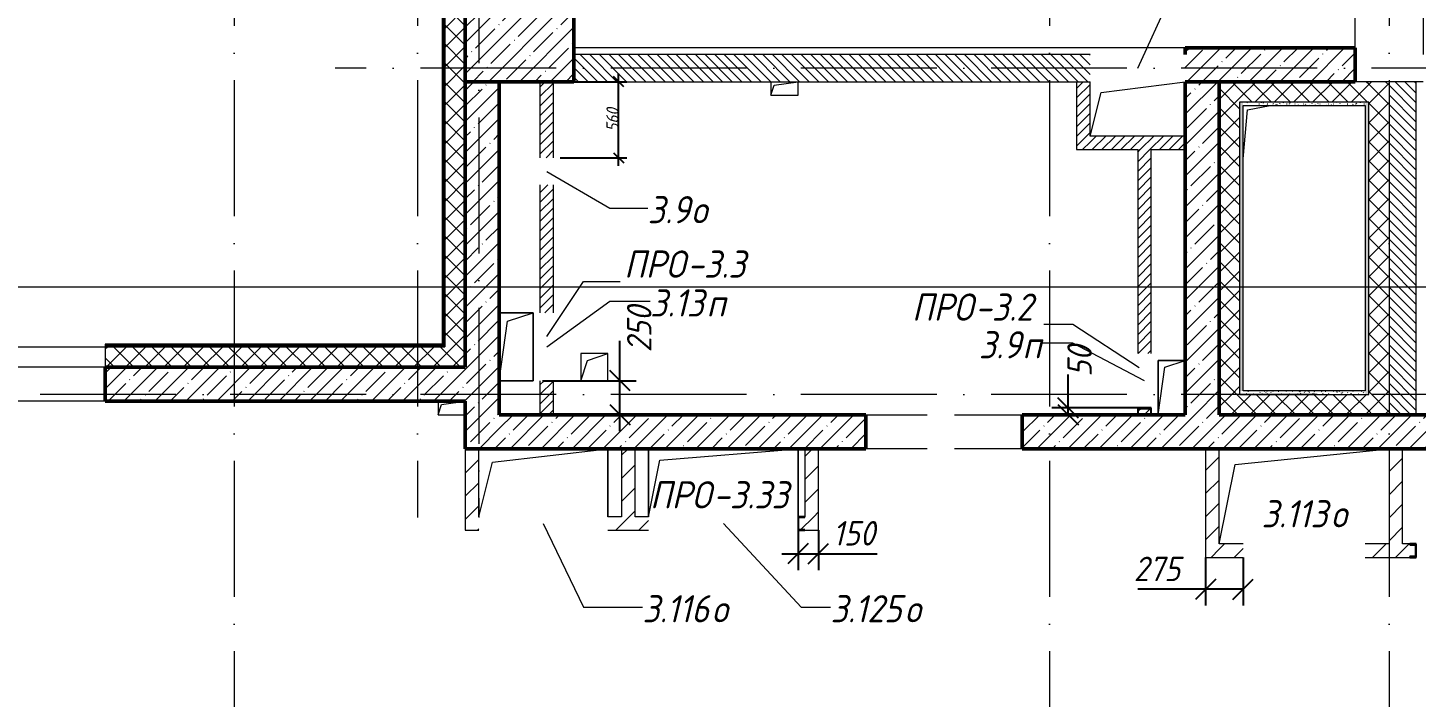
# Model space of a CAD drawing. Header units: millimetres. Extents: x -537608 to 253996, y -217170 to 186033.
# Drawn here: x -131705 to -121485, y 159893 to 164818 of the extents above; entities that cross this region are included whole.
import ezdxf

# ---------------------------------------------------------------- set-up
doc = ezdxf.new("R2010")
doc.units = ezdxf.units.MM
doc.linetypes.add('50_200_ШТРИХ_1Т_ш5_п1_п1_', pattern=[1400, 1000, -200, 0, -200])
for name, color, linetype, lineweight in [('A-____-____-DIMS', 7, 'Continuous', 9), ('A-FLOR-____-OTLN', 7, 'Continuous', 9), ('A-GENM-____-IDEN', 7, 'Continuous', 9), ('A-GENM-____-MCUT', 7, 'Continuous', 25), ('A-GENM-____-OTLN', 7, 'Continuous', 9), ('A-GENM-____-OTLN-1', 7, 'Continuous', 25), ('A-GLAZ-____-IDEN', 7, 'Continuous', 9), ('A-WALL-____-MCUT', 7, 'Continuous', 13), ('A-WALL-____-MCUT-1', 7, 'Continuous', 9), ('A-WALL-____-MCUT-2', 7, 'Continuous', 50), ('A-WALL-____-OTLN', 7, 'Continuous', 9), ('A-WALL-____-PATT-1', 7, 'Continuous', 9), ('A-WALL-FNSH-MCUT-1', 7, 'Continuous', 9), ('S-COLS-____-MCUT', 7, 'Continuous', 50), ('S-COLS-____-OTLN', 7, 'Continuous', 9), ('S-GRID-____-OTLN-1', 7, '50_200_ШТРИХ_1Т_ш5_п1_п1_', 9)]:
    doc.layers.add(name, color=color, linetype=linetype, lineweight=lineweight)
doc.layers.add('A-WALL-____-PATT-2', color=7, linetype='Continuous', lineweight=9, true_color=0x787878)
doc.layers.add('G-____-____-SYMB-1', color=9, linetype='Continuous', lineweight=9, true_color=0x808080)
doc.styles.add('ISOCPEUR_I_10', font='isocpeui.ttf', dxfattribs={"width": 0.9, "height": 180})
doc.styles.add('ISOCPEUR_I_11', font='isocpeui.ttf', dxfattribs={"width": 0.9, "height": 200})
doc.styles.add('ISOCPEUR_I_7', font='isocpeui.ttf', dxfattribs={"width": 0.9, "height": 90})
doc.dimstyles.new('ISO-1_8_0_9К_СРЕДНИЙ_Кладочные_1', dxfattribs={"dimscale": 304.8, "dimtxt": 89.638306, "dimasz": 0.246063, "dimexe": 0.19685, "dimexo": 0, "dimgap": 0, "dimtad": 1, "dimdec": 3, "dimrnd": 0.001, "dimdsep": 46, "dimtxsty": 'ISOCPEUR_I_7', "dimblk1": 'OBLIQUE', "dimblk2": 'OBLIQUE', "dimsah": 1, "dimcen": 0.09, "dimdle": 0.19685, "dimazin": 0, "dimtfac": 1, "dimtdec": 4, "dimtix": 1, "dimtmove": 0, "dimatfit": 3, "dimfxl": 1, "dimtvp": 1, "dimtolj": 1, "dimtzin": 0, "dimarcsym": 2})
doc.dimstyles.new('ISO-1_8_0_9К_СРЕДНИЙ_Кладочные_3', dxfattribs={"dimscale": 304.8, "dimtxt": 179.276612, "dimasz": 0.492126, "dimexe": 0.393701, "dimexo": 0, "dimgap": 0, "dimtad": 1, "dimdec": 3, "dimrnd": 0.001, "dimdsep": 46, "dimtxsty": 'ISOCPEUR_I_10', "dimblk1": 'OBLIQUE', "dimblk2": 'OBLIQUE', "dimsah": 1, "dimcen": 0.09, "dimdle": 0.393701, "dimazin": 0, "dimtfac": 1, "dimtdec": 4, "dimtix": 1, "dimtmove": 0, "dimatfit": 3, "dimfxl": 1, "dimtvp": 1, "dimtolj": 1, "dimtzin": 0, "dimarcsym": 2})
pattern_1 = [(135, (-178684.97, 94540.114), (-35.35534, -35.35534), [])]
pattern_2 = [(45, (-178684.97, 94540.11), (-114.04925, 114.04925), []), (45, (-178570.92, 94540.11), (-114.04925, 114.04925), [201.612, -40.322, 3.353, -36.97])]
pattern_3 = [(45, (-178684.97, 94540.114), (-35.35534, 35.35534), [])]
pattern_4 = [(45, (-178684.97, 94540.11), (-70.71068, 70.71068), []), (135, (-178684.97, 94540.11), (-70.71068, -70.71068), [])]
pattern_5 = [(45, (-178684.97, 94540.11), (-84.85281, 84.85281), [])]
pattern_6 = [(0, (-178684.97, 94540.114), (81.28, 20.32), [3.353, -57.607, 3.353, -57.607, -325.12]), (0, (-178684.97, 94540.114), (81.28, 20.32), [-121.92, 3.353, -118.567, 3.353, -57.607, -142.24]), (0, (-178684.97, 94540.114), (81.28, 20.32), [-304.8, 3.353, -37.287, 3.353, -98.247]), (120, (-178654.49, 94550.274), (-58.237636, 60.230545), [3.353, -57.607, 3.353, -57.607, -325.12]), (120, (-178654.49, 94550.274), (-58.237636, 60.230545), [-121.92, 3.353, -118.567, 3.353, -57.607, -142.24]), (120, (-178654.49, 94550.274), (-58.237636, 60.230545), [-304.8, 3.353, -37.287, 3.353, -98.247]), (240, (-178644.33, 94590.914), (-23.042364, -80.550545), [3.353, -57.607, 3.353, -57.607, -325.12]), (240, (-178644.33, 94590.914), (-23.042364, -80.550545), [-121.92, 3.353, -118.567, 3.353, -57.607, -142.24]), (240, (-178644.33, 94590.914), (-23.042364, -80.550545), [-304.8, 3.353, -37.287, 3.353, -98.247])]

# ---------------------------------------------------------------- blocks, each defined once
blk = doc.blocks.new('BSC_Колонна _Прямоугольная - 500х800-V77-АР1_План отверстий 3 этажа в осях 1-64_Ю-ЯЯ')
at = {"layer": 'S-COLS-____-OTLN'}
h = blk.add_hatch(dxfattribs=at)
h.set_pattern_fill('FP_86', color=256, style=0, pattern_type=2)
h.set_pattern_definition([(315, (-70131.04, 50600), (114.04925, 114.04925), []), (315, (-70131.04, 50485.95), (114.04925, 114.04925), [201.613, -40.323, 3.353, -36.97])])
h.paths.add_polyline_path([(-250, -400), (250, -400), (250, 400), (-250, 400)], flags=0)
at = {"layer": 'S-COLS-____-MCUT'}
for p, q in [((250, 400), (-250, 400)), ((-250, 400), (-250, -400)), ((250, -400), (250, 400)), ((-250, -400), (250, -400))]:
    blk.add_line(p, q, dxfattribs=at)
blk = doc.blocks.new('BSC_Колонна _Прямоугольная - 500х800-V86-АР1_План отверстий 3 этажа в осях 1-64_Ю-ЯЯ')
at = {"layer": 'S-COLS-____-OTLN'}
for p, q in [((-250, 400), (-200, 400)), ((-250, -400), (-250, 200)), ((250, 150), (250, -400)), ((250, -400), (-250, -400))]:
    blk.add_line(p, q, dxfattribs=at)
blk = doc.blocks.new('154_Фахверк_СКБ_Швеллер - Тип_100_3960_зеркало-29769493-АР1_План отверстий 3 этажа в осях 1-64_Ю-ЯЯ')
at = {"layer": 'A-GENM-____-MCUT'}
for p, q in [((175, 50), (125, 50)), ((125, 50), (125, -50)), ((128, 47), (175, 47)), ((128, -47), (128, 47)), ((175, 47), (175, 50)), ((125, -50), (175, -50)), ((175, -47), (128, -47)), ((175, -50), (175, -47))]:
    blk.add_line(p, q, dxfattribs=at)
blk = doc.blocks.new('AR_Отверстие прямоугольное _в плите_ - AR_Отверстие прямоугольное _в плите_-V169-АР1_План отверстий 3 этажа в осях 1-64_Ю-ЯЯ')
at = {"layer": 'A-GENM-____-OTLN'}
for p, q in [((125, 250), (-125, 250)), ((-63, 188), (125, 250)), ((125, -250), (125, 250)), ((-125, -250), (-63, 188)), ((-125, -250), (125, -250))]:
    blk.add_line(p, q, dxfattribs=at)
blk = doc.blocks.new('AR_Отверстие прямоугольное _в плите_ - AR_Отверстие прямоугольное _в плите_-30459207-АР1_План отверстий 3 этажа в осях 1-64_Ю-ЯЯ')
at = {"layer": 'A-GENM-____-OTLN'}
for p, q in [((100, 100), (-100, 100)), ((-100, 100), (-100, -100)), ((-100, -100), (-50, 50)), ((-50, 50), (100, 100)), ((100, -100), (100, 100)), ((-100, -100), (100, -100))]:
    blk.add_line(p, q, dxfattribs=at)
blk = doc.blocks.new('AR_Отверстие прямоугольное _в плите_ - AR_Отверстие прямоугольное _в плите_-V173-АР1_План отверстий 3 этажа в осях 1-64_Ю-ЯЯ')
at = {"layer": 'A-GENM-____-OTLN'}
for p, q in [((100, 200), (-100, 200)), ((-100, 200), (-100, -200)), ((-100, -200), (-50, 150)), ((-50, 150), (100, 200))]:
    blk.add_line(p, q, dxfattribs=at)
blk = doc.blocks.new('AR_Отверстие прямоугольное _в плите_ - AR_Отверстие прямоугольное _в плите_-30510712-АР1_План отверстий 3 этажа в осях 1-64_Ю-ЯЯ')
at = {"layer": 'A-GENM-____-OTLN'}
for p, q in [((-100, 50), (-100, -50)), ((-100, -50), (-75, 25)), ((-75, 25), (100, 50)), ((-100, -50), (100, -50))]:
    blk.add_line(p, q, dxfattribs=at)
blk = doc.blocks.new('AR_Отверстие прямоугольное _в плите_ - AR_Отверстие прямоугольное _в плите_-V186-АР1_План отверстий 3 этажа в осях 1-64_Ю-ЯЯ')
at = {"layer": 'A-GENM-____-OTLN'}
for p, q in [((-100, 50), (-100, -50)), ((-100, -50), (-75, 25)), ((-75, 25), (100, 50)), ((100, -50), (100, 50)), ((-100, -50), (100, -50))]:
    blk.add_line(p, q, dxfattribs=at)
blk = doc.blocks.new('AR_Отверстие прямоугольное _в плите_ - AR_Отверстие прямоугольное _в плите_-30552508-АР1_План отверстий 3 этажа в осях 1-64_Ю-ЯЯ')
at = {"layer": 'A-GENM-____-OTLN'}
for p, q in [((-550, 250), (-550, -250)), ((-467, 167), (550, 250)), ((550, -250), (550, 250)), ((-550, -250), (-467, 167))]:
    blk.add_line(p, q, dxfattribs=at)
blk = doc.blocks.new('AR_Отверстие прямоугольное _в плите_ - AR_Отверстие прямоугольное _в плите_-30552516-АР1_План отверстий 3 этажа в осях 1-64_Ю-ЯЯ')
at = {"layer": 'A-GENM-____-OTLN'}
for p, q in [((-417, 1017), (-250, 1050)), ((-450, 658), (-417, 1017))]:
    blk.add_line(p, q, dxfattribs=at)
blk = doc.blocks.new('AR_Отверстие прямоугольное _в плите_ - AR_Отверстие прямоугольное _в плите_-30552779-АР1_План отверстий 3 этажа в осях 1-64_Ю-ЯЯ')
at = {"layer": 'A-GENM-____-OTLN'}
for p, q in [((-508, 233), (625, 350)), ((-625, -350), (-508, 233))]:
    blk.add_line(p, q, dxfattribs=at)
blk = doc.blocks.new('AR_Отверстие прямоугольное _в плите_ - AR_Отверстие прямоугольное _в плите_-30552525-АР1_План отверстий 3 этажа в осях 1-64_Ю-ЯЯ')
at = {"layer": 'A-GENM-____-OTLN'}
for p, q in [((-350, -200), (-270, 120)), ((-270, 120), (350, 200))]:
    blk.add_line(p, q, dxfattribs=at)
blk = doc.blocks.new('AR_Отверстие прямоугольное _в плите_ - AR_Отверстие прямоугольное _в плите_-30552717-АР1_План отверстий 3 этажа в осях 1-64_Ю-ЯЯ')
at = {"layer": 'A-GENM-____-OTLN'}
for p, q in [((-375, 150), (475, 250)), ((475, -250), (475, 250)), ((-475, -250), (-375, 150))]:
    blk.add_line(p, q, dxfattribs=at)
blk = doc.blocks.new('154_Стойка_СКБ_Швеллер - СМ-2180_100-28318692-АР1_План отверстий 3 этажа в осях 1-64_Ю-ЯЯ')
at = {"layer": 'A-GENM-____-MCUT'}
for p, q in [((171, 50), (125, 50)), ((125, 50), (125, -50)), ((129.5, 42.4), (171, 42.4)), ((129.5, -42.4), (129.5, 42.4)), ((171, 42.4), (171, 50)), ((125, -50), (171, -50)), ((171, -42.4), (129.5, -42.4)), ((171, -50), (171, -42.4))]:
    blk.add_line(p, q, dxfattribs=at)
blk = doc.blocks.new('154_Фахверк_СКБ_Швеллер - Тип_100_3960_зеркало-36793856-АР1_План отверстий 3 этажа в осях 1-64_Ю-ЯЯ')
at = {"layer": 'A-GENM-____-MCUT'}
for p, q in [((175, 50), (125, 50)), ((125, 50), (125, -50)), ((128, 47), (175, 47)), ((128, -47), (128, 47)), ((175, 47), (175, 50)), ((125, -50), (175, -50)), ((175, -47), (128, -47)), ((175, -50), (175, -47))]:
    blk.add_line(p, q, dxfattribs=at)
blk = doc.blocks.new('_Oblique')
at = {"color": 0, "linetype": 'ByBlock', "lineweight": -2}
blk.add_line((-0.5, -0.5), (0.5, 0.5), dxfattribs=at)
blk = doc.blocks.new('*D1038')
at = {"layer": 'A-____-____-DIMS', "color": 0, "lineweight": -2, "transparency": 16777216}
for p, q in [((-124047, 162021), (-124047, 162268)), ((-124047, 161971), (-124047, 162141)), ((-123498, 162021), (-124167, 162021)), ((-123535, 161971), (-124167, 161971))]:
    blk.add_line(p, q, dxfattribs=at)
at = {"layer": 'Defpoints', "color": 0, "transparency": 16777216}
for p in [(-123498, 162021), (-124047, 161971), (-123535, 161971)]:
    blk.add_point(p, dxfattribs=at)
at = {"layer": 'A-____-____-DIMS', "color": 0, "lineweight": -2, "transparency": 16777216, "xscale": 150, "yscale": 150, "zscale": 150}
for p, rotation in [((-124047, 162021), 90), ((-124047, 161971), 270)]:
    blk.add_blockref('_Oblique', p, dxfattribs=dict(at, rotation=rotation))
at = {"layer": 'A-____-____-DIMS', "color": 0, "transparency": 16777216, "insert": (-124053, 162251), "char_height": 180, "width": 273.05, "attachment_point": 1, "rotation": 90, "line_spacing_factor": 1.149209, "style": 'ISOCPEUR_I_10'}
blk.add_mtext('\\A1;50', dxfattribs=at)
blk = doc.blocks.new('*D1039')
at = {"layer": 'A-____-____-DIMS', "color": 0, "lineweight": -2, "transparency": 16777216}
for p, q in [((-127346, 162221), (-127346, 162516)), ((-127917, 162221), (-127226, 162221)), ((-127346, 161851), (-127346, 162221)), ((-127835, 161971), (-127226, 161971))]:
    blk.add_line(p, q, dxfattribs=at)
at = {"layer": 'Defpoints', "color": 0, "transparency": 16777216}
for p in [(-127917, 162221), (-127346, 162221), (-127835, 161971)]:
    blk.add_point(p, dxfattribs=at)
at = {"layer": 'A-____-____-DIMS', "color": 0, "lineweight": -2, "transparency": 16777216, "xscale": 150, "yscale": 150, "zscale": 150}
for p, rotation in [((-127346, 162221), 90), ((-127346, 161971), 270)]:
    blk.add_blockref('_Oblique', p, dxfattribs=dict(at, rotation=rotation))
at = {"layer": 'A-____-____-DIMS', "color": 0, "transparency": 16777216, "insert": (-127294, 162431), "char_height": 180, "width": 409.58, "attachment_point": 1, "rotation": 90, "line_spacing_factor": 1.149209, "style": 'ISOCPEUR_I_10'}
blk.add_mtext('\\A1;250', dxfattribs=at)
blk = doc.blocks.new('*D1055')
at = {"layer": 'A-____-____-DIMS', "color": 0, "lineweight": -2, "transparency": 16777216}
for p, q in [((-127356, 163801), (-127356, 164481)), ((-127685, 164421), (-127296, 164421)), ((-127785, 163861), (-127296, 163861))]:
    blk.add_line(p, q, dxfattribs=at)
at = {"layer": 'Defpoints', "color": 0, "transparency": 16777216}
for p in [(-127685, 164421), (-127356, 164421), (-127785, 163861)]:
    blk.add_point(p, dxfattribs=at)
at = {"layer": 'A-____-____-DIMS', "color": 0, "lineweight": -2, "transparency": 16777216, "xscale": 75, "yscale": 75, "zscale": 75}
for p, rotation in [((-127356, 164421), 90), ((-127356, 163861), 270)]:
    blk.add_blockref('_Oblique', p, dxfattribs=dict(at, rotation=rotation))
at = {"layer": 'A-____-____-DIMS', "color": 0, "transparency": 16777216, "insert": (-127401, 164141), "char_height": 90, "width": 409.58, "attachment_point": 5, "rotation": 90, "style": 'ISOCPEUR_I_7'}
blk.add_mtext('\\A1;560', dxfattribs=at)
blk = doc.blocks.new('*D1022')
at = {"layer": 'A-____-____-DIMS', "color": 0, "lineweight": -2, "transparency": 16777216}
for p, q in [((-123035, 160921), (-123035, 160567)), ((-122760, 160921), (-122760, 160567)), ((-123035, 160687), (-123534, 160687)), ((-122760, 160687), (-123155, 160687))]:
    blk.add_line(p, q, dxfattribs=at)
at = {"layer": 'Defpoints', "color": 0, "transparency": 16777216}
for p in [(-123035, 160921), (-122760, 160921), (-122760, 160687)]:
    blk.add_point(p, dxfattribs=at)
at = {"layer": 'A-____-____-DIMS', "color": 0, "lineweight": -2, "transparency": 16777216, "xscale": 150, "yscale": 150, "zscale": 150, "rotation": 180}
blk.add_blockref('_Oblique', (-123035, 160687), dxfattribs=at)
at = {"layer": 'A-____-____-DIMS', "color": 0, "lineweight": -2, "transparency": 16777216, "xscale": 150, "yscale": 150, "zscale": 150}
blk.add_blockref('_Oblique', (-122760, 160687), dxfattribs=at)
at = {"layer": 'A-____-____-DIMS', "color": 0, "transparency": 16777216, "insert": (-123564, 160927), "char_height": 180, "width": 409.58, "attachment_point": 1, "line_spacing_factor": 1.149209, "style": 'ISOCPEUR_I_10'}
blk.add_mtext('\\A1;275', dxfattribs=at)
blk = doc.blocks.new('*D1083')
at = {"layer": 'A-____-____-DIMS', "color": 0, "lineweight": -2, "transparency": 16777216}
for p, q in [((-126035, 161173), (-126035, 160829)), ((-125885, 161121), (-125885, 160829)), ((-126155, 160949), (-125885, 160949)), ((-125885, 160949), (-125454, 160949))]:
    blk.add_line(p, q, dxfattribs=at)
at = {"layer": 'Defpoints', "color": 0, "transparency": 16777216}
for p in [(-126035, 161173), (-125885, 161121), (-125885, 160949)]:
    blk.add_point(p, dxfattribs=at)
at = {"layer": 'A-____-____-DIMS', "color": 0, "lineweight": -2, "transparency": 16777216, "xscale": 150, "yscale": 150, "zscale": 150, "rotation": 180}
blk.add_blockref('_Oblique', (-126035, 160949), dxfattribs=at)
at = {"layer": 'A-____-____-DIMS', "color": 0, "lineweight": -2, "transparency": 16777216, "xscale": 150, "yscale": 150, "zscale": 150}
blk.add_blockref('_Oblique', (-125885, 160949), dxfattribs=at)
at = {"layer": 'A-____-____-DIMS', "color": 0, "transparency": 16777216, "insert": (-125779, 161189), "char_height": 180, "width": 368.21, "attachment_point": 1, "line_spacing_factor": 1.149209, "style": 'ISOCPEUR_I_10'}
blk.add_mtext('\\A1;150', dxfattribs=at)

msp = doc.modelspace()

# ---------------------------------------------------------------- hatches: boundary and pattern name
at = {"layer": 'A-WALL-____-PATT-1'}
h = msp.add_hatch(dxfattribs=at)
h.set_pattern_fill('FP_4', color=256, style=0, pattern_type=2)
h.set_pattern_definition(pattern_4)
h.paths.add_polyline_path([(-128484.9702, 162321.1558), (-128484.9702, 180221.1558), (-128634.9702, 180221.1558), (-128634.9702, 162321.1558)], flags=0)
h = msp.add_hatch(dxfattribs=at)
h.set_pattern_fill('FP_12', color=256, style=0, pattern_type=2)
h.set_pattern_definition(pattern_2)
h.paths.add_polyline_path([(-123184.9702, 164421.1558), (-121934.9702, 164421.1558), (-121934.9702, 164671.1558), (-123184.9702, 164671.1558), (-123184.9702, 164621.1558)], flags=0)
h = msp.add_hatch(dxfattribs=at)
h.set_pattern_fill('FP_9', color=256, style=0, pattern_type=2)
h.set_pattern_definition(pattern_1)
h.paths.add_polyline_path([(-123884.9702, 164421.1558), (-123884.9702, 164621.1558), (-127684.9702, 164621.1558), (-127684.9702, 164421.1558), (-123907.6032, 164421.1558)], flags=0)
h = msp.add_hatch(dxfattribs=at)
h.set_pattern_fill('FP_12', color=256, style=0, pattern_type=2)
h.set_pattern_definition(pattern_2)
h.paths.add_polyline_path([(-128484.9702, 161721.1558), (-128234.9702, 161721.1558), (-128234.9702, 164421.1558), (-128484.9702, 164421.1558), (-128484.9702, 162071.1558)], flags=0)
h = msp.add_hatch(dxfattribs=at)
h.set_pattern_fill('FP_8', color=256, style=0, pattern_type=2)
h.set_pattern_definition(pattern_3)
h.paths.add_polyline_path([(-127834.9702, 161971.1558), (-127834.9702, 162221.1558), (-127934.9702, 162221.1558), (-127934.9702, 161971.1558)], flags=0)
h.paths.add_polyline_path([(-127934.9702, 162721.1558), (-127834.9702, 162721.1558), (-127834.9702, 163661.1558), (-127934.9702, 163661.1558), (-127934.9702, 163064.9624)], flags=0)
h.paths.add_polyline_path([(-127934.9702, 163861.1558), (-127834.9702, 163861.1558), (-127834.9702, 164421.1558), (-127934.9702, 164421.1558)], flags=0)
h = msp.add_hatch(dxfattribs=at)
h.set_pattern_fill('FP_8', color=256, style=0, pattern_type=2)
h.set_pattern_definition(pattern_3)
h.paths.add_polyline_path([(-123984.9702, 163921.1558), (-123884.9702, 163921.1558), (-123884.9702, 164421.1558), (-123984.9702, 164421.1558)], flags=0)
h = msp.add_hatch(dxfattribs=at)
h.set_pattern_fill('FP_12', color=256, style=0, pattern_type=2)
h.set_pattern_definition(pattern_2)
h.paths.add_polyline_path([(-123184.9702, 161971.1558), (-122934.9702, 161971.1558), (-122934.9702, 164421.1558), (-123184.9702, 164421.1558), (-123184.9702, 163064.9624)], flags=0)
h = msp.add_hatch(dxfattribs=at)
h.set_pattern_fill('FP_4', color=256, style=0, pattern_type=2)
h.set_pattern_definition(pattern_4)
h.paths.add_polyline_path([(-122784.9702, 162121.1558), (-122784.9702, 164421.1558), (-122934.9702, 164421.1558), (-122934.9702, 162121.1558)], flags=0)
h = msp.add_hatch(dxfattribs=at)
h.set_pattern_fill('FP_4', color=256, style=0, pattern_type=2)
h.set_pattern_definition(pattern_4)
h.paths.add_polyline_path([(-122759.9702, 164271.1558), (-121834.9702, 164271.1558), (-121834.9702, 164421.1558), (-122784.9702, 164421.1558), (-122784.9702, 164271.1558)], flags=0)
h = msp.add_hatch(dxfattribs=at)
h.set_pattern_fill('FP_4', color=256, style=0, pattern_type=2)
h.set_pattern_definition(pattern_4)
h.paths.add_polyline_path([(-121834.9702, 161971.1558), (-121684.9702, 161971.1558), (-121684.9702, 164421.1558), (-121834.9702, 164421.1558), (-121834.9702, 162121.1558)], flags=0)
h = msp.add_hatch(dxfattribs=at)
h.set_pattern_fill('FP_9', color=256, style=0, pattern_type=2)
h.set_pattern_definition(pattern_1)
h.paths.add_polyline_path([(-121484.9702, 161971.1558), (-121484.9702, 164421.1558), (-121684.9702, 164421.1558), (-121684.9702, 161971.1558)], flags=0)
h = msp.add_hatch(dxfattribs=at)
h.set_pattern_fill('FP_8', color=256, style=0, pattern_type=2)
h.set_pattern_definition(pattern_3)
h.paths.add_polyline_path([(-123434.9702, 163921.1558), (-123184.9702, 163921.1558), (-123184.9702, 164021.1558), (-123884.9702, 164021.1558), (-123884.9702, 163921.1558), (-123534.9702, 163921.1558)], flags=0)
h = msp.add_hatch(dxfattribs=at)
h.set_pattern_fill('FP_8', color=256, style=0, pattern_type=2)
h.set_pattern_definition(pattern_3)
h.paths.add_polyline_path([(-123437.9702, 161971.1558), (-123437.9702, 162018.1558), (-123531.9702, 162018.1558), (-123531.9702, 161971.1558), (-123484.9702, 161971.1558)], flags=0)
h.paths.add_polyline_path([(-123434.9702, 162421.1558), (-123434.9702, 163921.1558), (-123534.9702, 163921.1558), (-123534.9702, 162421.1558)], flags=0)
h = msp.add_hatch(dxfattribs=at)
h.set_pattern_fill('FP_4', color=256, style=0, pattern_type=2)
h.set_pattern_definition(pattern_4)
h.paths.add_polyline_path([(-128634.9702, 162321.1558), (-128634.9702, 162471.1558), (-131134.9702, 162471.1558), (-131134.9702, 162321.1558), (-128809.8987, 162321.1558)], flags=0)
h.paths.add_polyline_path([(-132934.9702, 162321.1558), (-132934.9702, 162471.1558), (-133434.9702, 162471.1558), (-133434.9702, 162321.1558)], flags=0)
h = msp.add_hatch(dxfattribs=at)
h.set_pattern_fill('FP_12', color=256, style=0, pattern_type=2)
h.set_pattern_definition(pattern_2)
h.paths.add_polyline_path([(-128484.9702, 162071.1558), (-128484.9702, 162321.1558), (-131134.9702, 162321.1558), (-131134.9702, 162071.1558), (-129209.9961, 162071.1558)], flags=0)
h = msp.add_hatch(dxfattribs=at)
h.set_pattern_fill('FP_4', color=256, style=0, pattern_type=2)
h.set_pattern_definition(pattern_4)
h.paths.add_polyline_path([(-121859.9702, 161971.1558), (-121834.9702, 161971.1558), (-121834.9702, 162121.1558), (-122934.9702, 162121.1558), (-122934.9702, 161971.1558), (-122140.1389, 161971.1558)], flags=0)
h = msp.add_hatch(dxfattribs=at)
h.set_pattern_fill('FP_12', color=256, style=0, pattern_type=2)
h.set_pattern_definition(pattern_2)
h.paths.add_polyline_path([(-115687.9702, 161721.1558), (-115434.9702, 161721.1558), (-115434.9702, 161971.1558), (-116734.9702, 161971.1558), (-116734.9702, 161721.1558)], flags=0)
h.paths.add_polyline_path([(-117734.9702, 161721.1558), (-117734.9702, 161971.1558), (-118734.9702, 161971.1558), (-118734.9702, 161721.1558), (-118605.2104, 161721.1558)], flags=0)
h.paths.add_polyline_path([(-120372.6746, 161721.1558), (-119884.9702, 161721.1558), (-119884.9702, 161971.1558), (-124384.9702, 161971.1558), (-124384.9702, 161721.1558), (-121256.4068, 161721.1558)], flags=0)
h.paths.add_polyline_path([(-125984.9702, 161721.1558), (-125534.9702, 161721.1558), (-125534.9702, 161971.1558), (-128234.9702, 161971.1558), (-128234.9702, 161721.1558), (-127234.9702, 161721.1558)], flags=0)
h = msp.add_hatch(dxfattribs=at)
h.set_pattern_fill('FP_7', color=256, style=0, pattern_type=2)
h.set_pattern_definition(pattern_5)
h.paths.add_polyline_path([(-128384.9702, 161121.1558), (-128384.9702, 161721.1558), (-128484.9702, 161721.1558), (-128484.9702, 161121.1558)], flags=0)
h = msp.add_hatch(dxfattribs=at)
h.set_pattern_fill('FP_7', color=256, style=0, pattern_type=2)
h.set_pattern_definition(pattern_5)
h.paths.add_polyline_path([(-127234.9702, 161221.1558), (-127234.9702, 161721.1558), (-127334.9702, 161721.1558), (-127334.9702, 161221.1558)], flags=0)
h = msp.add_hatch(dxfattribs=at)
h.set_pattern_fill('FP_7', color=256, style=0, pattern_type=2)
h.set_pattern_definition(pattern_5)
h.paths.add_polyline_path([(-125884.9702, 161221.1558), (-125884.9702, 161721.1558), (-125984.9702, 161721.1558), (-125984.9702, 161221.1558)], flags=0)
h = msp.add_hatch(dxfattribs=at)
h.set_pattern_fill('FP_7', color=256, style=0, pattern_type=2)
h.set_pattern_definition(pattern_5)
h.paths.add_polyline_path([(-122934.9702, 160921.1558), (-122934.9702, 161721.1558), (-123034.9702, 161721.1558), (-123034.9702, 160921.1558)], flags=0)
h = msp.add_hatch(dxfattribs=at)
h.set_pattern_fill('FP_7', color=256, style=0, pattern_type=2)
h.set_pattern_definition(pattern_5)
h.paths.add_polyline_path([(-121584.9702, 161021.1558), (-121584.9702, 161721.1558), (-121684.9702, 161721.1558), (-121684.9702, 161021.1558)], flags=0)
h = msp.add_hatch(dxfattribs=at)
h.set_pattern_fill('FP_7', color=256, style=0, pattern_type=2)
h.set_pattern_definition(pattern_5)
h.paths.add_polyline_path([(-125884.9702, 161121.1558), (-125884.9702, 161221.1558), (-125984.9702, 161221.1558), (-125984.9702, 161218.1558), (-126031.9702, 161218.1558), (-126031.9702, 161124.1558), (-125984.9702, 161124.1558), (-125984.9702, 161121.1558)], flags=0)
h.paths.add_polyline_path([(-127434.9702, 161121.1558), (-127134.9702, 161121.1558), (-127134.9702, 161221.1558), (-127434.9702, 161221.1558), (-127434.9702, 161203.7645)], flags=0)
h = msp.add_hatch(dxfattribs=at)
h.set_pattern_fill('FP_7', color=256, style=0, pattern_type=2)
h.set_pattern_definition(pattern_5)
h.paths.add_polyline_path([(-122759.9702, 160921.1558), (-122759.9702, 161021.1558), (-122934.9702, 161021.1558), (-122934.9702, 160921.1558)], flags=0)
h.paths.add_polyline_path([(-120738.9702, 160921.1558), (-120584.9702, 160921.1558), (-120584.9702, 161021.1558), (-120738.9702, 161021.1558), (-120738.9702, 161013.5558), (-120780.4702, 161013.5558), (-120780.4702, 160928.7558), (-120738.9702, 160928.7558)], flags=0)
h.paths.add_polyline_path([(-121859.9702, 160921.1558), (-121530.9702, 160921.1558), (-121530.9702, 160928.7558), (-121489.4702, 160928.7558), (-121489.4702, 161013.5558), (-121530.9702, 161013.5558), (-121530.9702, 161021.1558), (-121859.9702, 161021.1558), (-121859.9702, 160928.7558)], flags=0)
at = {"layer": 'A-WALL-____-PATT-2'}
h = msp.add_hatch(dxfattribs=at)
h.set_pattern_fill('FP_155', color=256, style=0, pattern_type=2)
h.set_pattern_definition(pattern_6)
h.paths.add_polyline_path([(-122784.9702, 162146.1558), (-122759.9702, 162146.1558), (-122759.9702, 164271.1558), (-122784.9702, 164271.1558), (-122784.9702, 163064.9624)], flags=0)
h = msp.add_hatch(dxfattribs=at)
h.set_pattern_fill('FP_155', color=256, style=0, pattern_type=2)
h.set_pattern_definition(pattern_6)
h.paths.add_polyline_path([(-122759.9702, 164246.1558), (-121859.9702, 164246.1558), (-121859.9702, 164271.1558), (-122759.9702, 164271.1558)], flags=0)
h = msp.add_hatch(dxfattribs=at)
h.set_pattern_fill('FP_155', color=256, style=0, pattern_type=2)
h.set_pattern_definition(pattern_6)
h.paths.add_polyline_path([(-121859.9702, 162121.1558), (-121834.9702, 162121.1558), (-121834.9702, 164271.1558), (-121859.9702, 164271.1558), (-121859.9702, 162146.1558)], flags=0)
h = msp.add_hatch(dxfattribs=at)
h.set_pattern_fill('FP_155', color=256, style=0, pattern_type=2)
h.set_pattern_definition(pattern_6)
h.paths.add_polyline_path([(-121859.9702, 162121.1558), (-121859.9702, 162146.1558), (-122784.9702, 162146.1558), (-122784.9702, 162121.1558), (-122140.1389, 162121.1558)], flags=0)

# ---------------------------------------------------------------- linework, layer by layer
at = {"layer": 'A-FLOR-____-OTLN'}
for p, q in [((-123184.9702, 164671.1558), (-127684.9702, 164671.1558)), ((-128234.9702, 162721.1558), (-127984.9702, 162721.1558)), ((-127984.9702, 162721.1558), (-127984.9702, 162221.1558)), ((-123384.9702, 162371.1558), (-123184.9702, 162371.1558)), ((-123384.9702, 161971.1558), (-123384.9702, 162371.1558)), ((-127984.9702, 162221.1558), (-128234.9702, 162221.1558)), ((-127434.9702, 161721.1558), (-127434.9702, 161221.1558)), ((-127134.9702, 161221.1558), (-127134.9702, 161721.1558)), ((-126034.9702, 161721.1558), (-126034.9702, 161221.1558))]:
    msp.add_line(p, q, dxfattribs=at)
at = {"layer": 'A-GENM-____-IDEN'}
for p, q in [((-127884.9702, 162546.5), (-127614.7619, 162952.1015)), ((-127614.7619, 162952.1015), (-127344.5537, 162952.1015)), ((-124013.3981, 162635.6558), (-124225.9479, 162635.6558)), ((-123524.9702, 162315.5041), (-124013.3981, 162635.6558))]:
    msp.add_line(p, q, dxfattribs=at)
at = {"layer": 'A-GLAZ-____-IDEN'}
for p, q in [((-123534.9702, 164521.1558), (-123270.981, 165095.2858)), ((-127884.9702, 163761.1558), (-127420.7775, 163491.8448)), ((-127420.7775, 163491.8448), (-127141.8295, 163491.8448)), ((-127884.9702, 162471.1558), (-127420.7775, 162805.9335)), ((-127420.7775, 162805.9335), (-127124.2795, 162805.9335)), ((-124013.3981, 162498.23), (-124240.2982, 162498.23)), ((-123484.9702, 162221.1558), (-124013.3981, 162498.23)), ((-127909.9702, 161171.1558), (-127614.7619, 160556.3811)), ((-126584.9702, 161171.1558), (-126013.339, 160556.3811)), ((-127614.7619, 160556.3811), (-127180.8993, 160556.3811)), ((-126013.339, 160556.3811), (-125796.0535, 160556.3811))]:
    msp.add_line(p, q, dxfattribs=at)
at = {"layer": 'A-WALL-____-MCUT'}
for p, q in [((-123884.9702, 164621.1558), (-127684.9702, 164621.1558)), ((-127684.9702, 164421.1558), (-123884.9702, 164421.1558)), ((-121484.9702, 164421.1558), (-121684.9702, 164421.1558)), ((-121684.9702, 164421.1558), (-121684.9702, 161971.1558)), ((-121484.9702, 161971.1558), (-121484.9702, 164421.1558))]:
    msp.add_line(p, q, dxfattribs=at)
at = {"layer": 'A-WALL-____-MCUT-1'}
for p, q in [((-128646.9702, 180471.1558), (-128646.9702, 162483.1558)), ((-128640.9702, 180471.1558), (-128640.9702, 162477.1558)), ((-128634.9702, 180221.1558), (-128634.9702, 162471.1558)), ((-121684.9702, 164421.1558), (-121934.9702, 164421.1558)), ((-122784.9702, 164271.1558), (-122784.9702, 162121.1558)), ((-121834.9702, 164271.1558), (-122784.9702, 164271.1558)), ((-121834.9702, 162121.1558), (-121834.9702, 164271.1558)), ((-128646.9702, 162483.1558), (-131134.9702, 162483.1558)), ((-128640.9702, 162477.1558), (-131134.9702, 162477.1558)), ((-131134.9702, 162471.1558), (-131134.9702, 162321.1558)), ((-122784.9702, 162121.1558), (-121834.9702, 162121.1558))]:
    msp.add_line(p, q, dxfattribs=at)
at = {"layer": 'A-WALL-____-MCUT-2'}
for p, q in [((-121934.9702, 164671.1558), (-123184.9702, 164671.1558)), ((-123184.9702, 164671.1558), (-123184.9702, 164621.1558)), ((-121934.9702, 164421.1558), (-121934.9702, 164671.1558)), ((-128484.9702, 164421.1558), (-128484.9702, 162321.1558)), ((-128234.9702, 161971.1558), (-128234.9702, 164421.1558)), ((-123184.9702, 164421.1558), (-123184.9702, 161971.1558)), ((-123184.9702, 164421.1558), (-121934.9702, 164421.1558)), ((-122934.9702, 161971.1558), (-122934.9702, 164421.1558)), ((-131134.9702, 162321.1558), (-131134.9702, 162071.1558)), ((-128484.9702, 162321.1558), (-131134.9702, 162321.1558)), ((-131134.9702, 162071.1558), (-128484.9702, 162071.1558)), ((-128484.9702, 162071.1558), (-128484.9702, 161721.1558)), ((-125534.9702, 161971.1558), (-128234.9702, 161971.1558)), ((-125534.9702, 161721.1558), (-125534.9702, 161971.1558)), ((-123534.9702, 161971.1558), (-124384.9702, 161971.1558)), ((-124384.9702, 161971.1558), (-124384.9702, 161721.1558)), ((-123437.9702, 161971.1558), (-123531.9702, 161971.1558)), ((-123184.9702, 161971.1558), (-123434.9702, 161971.1558)), ((-121134.9702, 161971.1558), (-122934.9702, 161971.1558)), ((-128484.9702, 161721.1558), (-125534.9702, 161721.1558)), ((-124384.9702, 161721.1558), (-119884.9702, 161721.1558))]:
    msp.add_line(p, q, dxfattribs=at)
at = {"layer": 'A-WALL-____-OTLN'}
for p, q in [((-132934.9702, 162471.1558), (-131134.9702, 162471.1558)), ((-131134.9702, 162321.1558), (-132934.9702, 162321.1558)), ((-131134.9702, 162071.1558), (-132934.9702, 162071.1558)), ((-125534.9702, 161971.1558), (-125083.5674, 161971.1558)), ((-124883.5674, 161971.1558), (-124384.9702, 161971.1558)), ((-125083.5674, 161721.1558), (-125534.9702, 161721.1558)), ((-124384.9702, 161721.1558), (-124883.5674, 161721.1558))]:
    msp.add_line(p, q, dxfattribs=at)
at = {"layer": 'A-WALL-FNSH-MCUT-1'}
for p, q in [((-128654.9702, 180471.1558), (-128654.9702, 162491.1558)), ((-127934.9702, 164421.1558), (-127934.9702, 163861.1558)), ((-127834.9702, 163861.1558), (-127834.9702, 164421.1558)), ((-123984.9702, 164421.1558), (-123984.9702, 163921.1558)), ((-123884.9702, 164021.1558), (-123884.9702, 164421.1558)), ((-123884.9702, 164421.1558), (-123884.9702, 164421.1558)), ((-122759.9702, 162146.1558), (-122759.9702, 164246.1558)), ((-122759.9702, 164246.1558), (-121859.9702, 164246.1558)), ((-121859.9702, 164246.1558), (-121859.9702, 162146.1558)), ((-123184.9702, 164021.1558), (-123884.9702, 164021.1558)), ((-123984.9702, 163921.1558), (-123534.9702, 163921.1558)), ((-123534.9702, 163921.1558), (-123534.9702, 162421.1558)), ((-123434.9702, 162421.1558), (-123434.9702, 163921.1558)), ((-123434.9702, 163921.1558), (-123184.9702, 163921.1558)), ((-127934.9702, 163661.1558), (-127934.9702, 162721.1558)), ((-127834.9702, 162721.1558), (-127834.9702, 163661.1558)), ((-128654.9702, 162491.1558), (-131134.9702, 162491.1558)), ((-131134.9702, 162491.1558), (-131134.9702, 162471.1558)), ((-131134.9702, 162471.1558), (-128634.9702, 162471.1558)), ((-127934.9702, 162221.1558), (-127934.9702, 161971.1558)), ((-127834.9702, 161971.1558), (-127834.9702, 162221.1558)), ((-121859.9702, 162146.1558), (-122759.9702, 162146.1558)), ((-128484.9702, 161721.1558), (-128484.9702, 161121.1558)), ((-128384.9702, 161221.1558), (-128384.9702, 161721.1558)), ((-127334.9702, 161721.1558), (-127334.9702, 161221.1558)), ((-127234.9702, 161221.1558), (-127234.9702, 161721.1558)), ((-125984.9702, 161721.1558), (-125984.9702, 161221.1558)), ((-125884.9702, 161121.1558), (-125884.9702, 161721.1558)), ((-123034.9702, 161721.1558), (-123034.9702, 160921.1558)), ((-122934.9702, 161021.1558), (-122934.9702, 161721.1558)), ((-121684.9702, 161721.1558), (-121684.9702, 161021.1558)), ((-121584.9702, 161021.1558), (-121584.9702, 161721.1558)), ((-127334.9702, 161221.1558), (-127434.9702, 161221.1558)), ((-127134.9702, 161221.1558), (-127234.9702, 161221.1558)), ((-128484.9702, 161121.1558), (-128384.9702, 161121.1558)), ((-127434.9702, 161121.1558), (-127134.9702, 161121.1558)), ((-125984.9702, 161121.1558), (-125884.9702, 161121.1558)), ((-122759.9702, 161021.1558), (-122934.9702, 161021.1558)), ((-121684.9702, 161021.1558), (-121859.9702, 161021.1558)), ((-121530.9702, 161021.1558), (-121584.9702, 161021.1558)), ((-123034.9702, 160921.1558), (-122759.9702, 160921.1558)), ((-121859.9702, 160921.1558), (-121530.9702, 160921.1558))]:
    msp.add_line(p, q, dxfattribs=at)
at = {"layer": 'G-____-____-SYMB-1'}
msp.add_line((-183495.5066, 162911.1558), (-74014.7792, 162911.1558), dxfattribs=at)
at = {"layer": 'S-GRID-____-OTLN-1'}
for p, q in [((-130184.9702, 185432.9652), (-130184.9702, 147431.7016)), ((-128834.9702, 185432.9652), (-128834.9702, 161215.5975)), ((-124184.9702, 185432.9652), (-124184.9702, 147431.7016)), ((-121684.9702, 185432.9652), (-121684.9702, 147431.7016)), ((-128384.9702, 185159.6174), (-128384.9702, 161215.5975)), ((-74610.5636, 164521.1558), (-129442.9525, 164521.1558)), ((-74610.5636, 162121.1558), (-183353.7404, 162121.1558))]:
    msp.add_line(p, q, dxfattribs=at)

# ---------------------------------------------------------------- block references
at = {"layer": 'A-GENM-____-OTLN'}
for name, p in [('AR_Отверстие прямоугольное _в плите_ - AR_Отверстие прямоугольное _в плите_-V186-АР1_План отверстий 3 этажа в осях 1-64_Ю-ЯЯ', (-126134.9702, 164371.1558)), ('AR_Отверстие прямоугольное _в плите_ - AR_Отверстие прямоугольное _в плите_-30552525-АР1_План отверстий 3 этажа в осях 1-64_Ю-ЯЯ', (-123534.9702, 164221.1558)), ('AR_Отверстие прямоугольное _в плите_ - AR_Отверстие прямоугольное _в плите_-30552516-АР1_План отверстий 3 этажа в осях 1-64_Ю-ЯЯ', (-122309.9702, 163196.1558)), ('AR_Отверстие прямоугольное _в плите_ - AR_Отверстие прямоугольное _в плите_-V169-АР1_План отверстий 3 этажа в осях 1-64_Ю-ЯЯ', (-128109.9702, 162471.1558)), ('AR_Отверстие прямоугольное _в плите_ - AR_Отверстие прямоугольное _в плите_-30459207-АР1_План отверстий 3 этажа в осях 1-64_Ю-ЯЯ', (-127534.9702, 162321.1558)), ('AR_Отверстие прямоугольное _в плите_ - AR_Отверстие прямоугольное _в плите_-V173-АР1_План отверстий 3 этажа в осях 1-64_Ю-ЯЯ', (-123284.9702, 162171.1558)), ('AR_Отверстие прямоугольное _в плите_ - AR_Отверстие прямоугольное _в плите_-30510712-АР1_План отверстий 3 этажа в осях 1-64_Ю-ЯЯ', (-128584.9702, 162021.1558)), ('AR_Отверстие прямоугольное _в плите_ - AR_Отверстие прямоугольное _в плите_-30552717-АР1_План отверстий 3 этажа в осях 1-64_Ю-ЯЯ', (-127909.9702, 161471.1558)), ('AR_Отверстие прямоугольное _в плите_ - AR_Отверстие прямоугольное _в плите_-30552508-АР1_План отверстий 3 этажа в осях 1-64_Ю-ЯЯ', (-126584.9702, 161471.1558)), ('AR_Отверстие прямоугольное _в плите_ - AR_Отверстие прямоугольное _в плите_-30552779-АР1_План отверстий 3 этажа в осях 1-64_Ю-ЯЯ', (-122309.9702, 161371.1558))]:
    msp.add_blockref(name, p, dxfattribs=at)
at = {"layer": 'A-GENM-____-OTLN-1'}
for name, p, rotation in [('154_Фахверк_СКБ_Швеллер - Тип_100_3960_зеркало-29769493-АР1_План отверстий 3 этажа в осях 1-64_Ю-ЯЯ', (-123484.9702, 162146.1558), 270), ('154_Стойка_СКБ_Швеллер - СМ-2180_100-28318692-АР1_План отверстий 3 этажа в осях 1-64_Ю-ЯЯ', (-121359.9702, 160971.1558), 180)]:
    msp.add_blockref(name, p, dxfattribs=dict(at, rotation=rotation))
msp.add_blockref('154_Фахверк_СКБ_Швеллер - Тип_100_3960_зеркало-36793856-АР1_План отверстий 3 этажа в осях 1-64_Ю-ЯЯ', (-126159.9702, 161171.1558), dxfattribs=at)
at = {"layer": 'S-COLS-____-OTLN'}
for name, p, rotation in [('BSC_Колонна _Прямоугольная - 500х800-V86-АР1_План отверстий 3 этажа в осях 1-64_Ю-ЯЯ', (-121684.9702, 164821.1558), 180), ('BSC_Колонна _Прямоугольная - 500х800-V77-АР1_План отверстий 3 этажа в осях 1-64_Ю-ЯЯ', (-128084.9702, 164671.1558), 89.9999999999999)]:
    msp.add_blockref(name, p, dxfattribs=dict(at, rotation=rotation))

# ---------------------------------------------------------------- texts
at = {"layer": 'A-GENM-____-IDEN', "char_height": 200, "attachment_point": 1, "style": 'ISOCPEUR_I_11'}
for s, insert, width in [('ПРО', (-127314.9603, 163179.2176), 562.784625), ('-3.3', (-126850.6166, 163179.2176), 548.35425), ('ПРО', (-125196.3545, 162862.7719), 562.784625), ('-3.2', (-124732.0108, 162862.7719), 548.35425), ('ПРО', (-127124.2795, 161481.9972), 562.784625), ('-3.33', (-126659.9357, 161481.9972), 707.088375)]:
    msp.add_mtext(s, dxfattribs=dict(at, insert=insert, width=width))
at = {"layer": 'A-GLAZ-____-IDEN', "char_height": 200, "attachment_point": 1, "style": 'ISOCPEUR_I_11'}
for s, insert, width in [('3.9', (-127141.8295, 163579.4594), 389.620125), ('\\fISOCPEUR|b0|i1|c204|p34|;\\W.9;о', (-126820.3607, 163579.4594), 158.734125), ('3.13', (-127124.2795, 162893.5481), 505.063125), ('\\fISOCPEUR|b0|i1|c204|p34|;\\W.9;п', (-126707.5607, 162893.5481), 158.734125), ('3.9', (-124704.3476, 162585.8445), 389.620125), ('\\fISOCPEUR|b0|i1|c204|p34|;\\W.9;п', (-124382.8788, 162585.8445), 158.734125), ('3.113', (-122623.8008, 161342.4957), 620.506125), ('\\fISOCPEUR|b0|i1|c204|p34|;\\W.9;о', (-122111.8321, 161342.4957), 158.734125), ('3.116', (-127180.8993, 160643.9957), 620.506125), ('\\fISOCPEUR|b0|i1|c204|p34|;\\W.9;о', (-126668.9306, 160643.9957), 158.734125), ('3.125', (-125796.0535, 160643.9957), 663.79725), ('\\fISOCPEUR|b0|i1|c204|p34|;\\W.9;о', (-125248.366, 160643.9957), 158.734125)]:
    msp.add_mtext(s, dxfattribs=dict(at, insert=insert, width=width))

# ---------------------------------------------------------------- dimensions: what is measured, and where the dimension line sits
at = {"layer": 'A-____-____-DIMS'}
dim = msp.add_linear_dim(base=(-127356.1069, 164421.1558), p1=(-127784.9702, 163861.1558), p2=(-127684.9702, 164421.1558), angle=90, dimstyle='ISO-1_8_0_9К_СРЕДНИЙ_Кладочные_1', override={"dimpost": '<>', "dimfxl": 568.858506}, dxfattribs=at)
dim.commit()
dim.dimension.update_dxf_attribs({"geometry": '*D1055', "text_midpoint": (-127401.1069, 164141.1558)})
for base, p1, p2, override, picture, middle in [((-127345.723, 162221.1558), (-127834.9702, 161971.1558), (-127916.9616, 162221.1558), {"dimpost": '<>', "dimfxl": 263.101877}, '*D1039', (-127173.6593, 162515.6595)), ((-124046.7607, 161971.1558), (-123498.3512, 162021.1558), (-123534.9702, 161971.1558), {"dimpost": '<>', "dimfxl": 61.975408}, '*D1038', (-123933.422, 162267.5158))]:
    dim = msp.add_linear_dim(base=base, p1=p1, p2=p2, angle=90, dimstyle='ISO-1_8_0_9К_СРЕДНИЙ_Кладочные_3', override=override, dxfattribs=at)
    dim.commit()
    dim.dimension.update_dxf_attribs({"geometry": picture, "text_midpoint": middle, "dimtype": 160, "text_rotation": 90})
for base, p1, p2, override, picture, middle in [((-125884.9702, 160948.6739), (-126034.9702, 161173.4655), (-125884.9702, 161121.1558), {"dimpost": '<>', "dimfxl": 158.859392}, '*D1083', (-125594.6929, 160948.6739)), ((-122759.9702, 160686.8025), (-123034.9702, 160921.1558), (-122759.9702, 160921.1558), {"dimpost": '<>', "dimfxl": 275}, '*D1022', (-123359.3656, 160686.8025))]:
    dim = msp.add_linear_dim(base=base, p1=p1, p2=p2, dimstyle='ISO-1_8_0_9К_СРЕДНИЙ_Кладочные_3', override=override, dxfattribs=at)
    dim.commit()
    dim.dimension.update_dxf_attribs({"geometry": picture, "text_midpoint": middle, "dimtype": 160})

doc.saveas('drawing.dxf')
